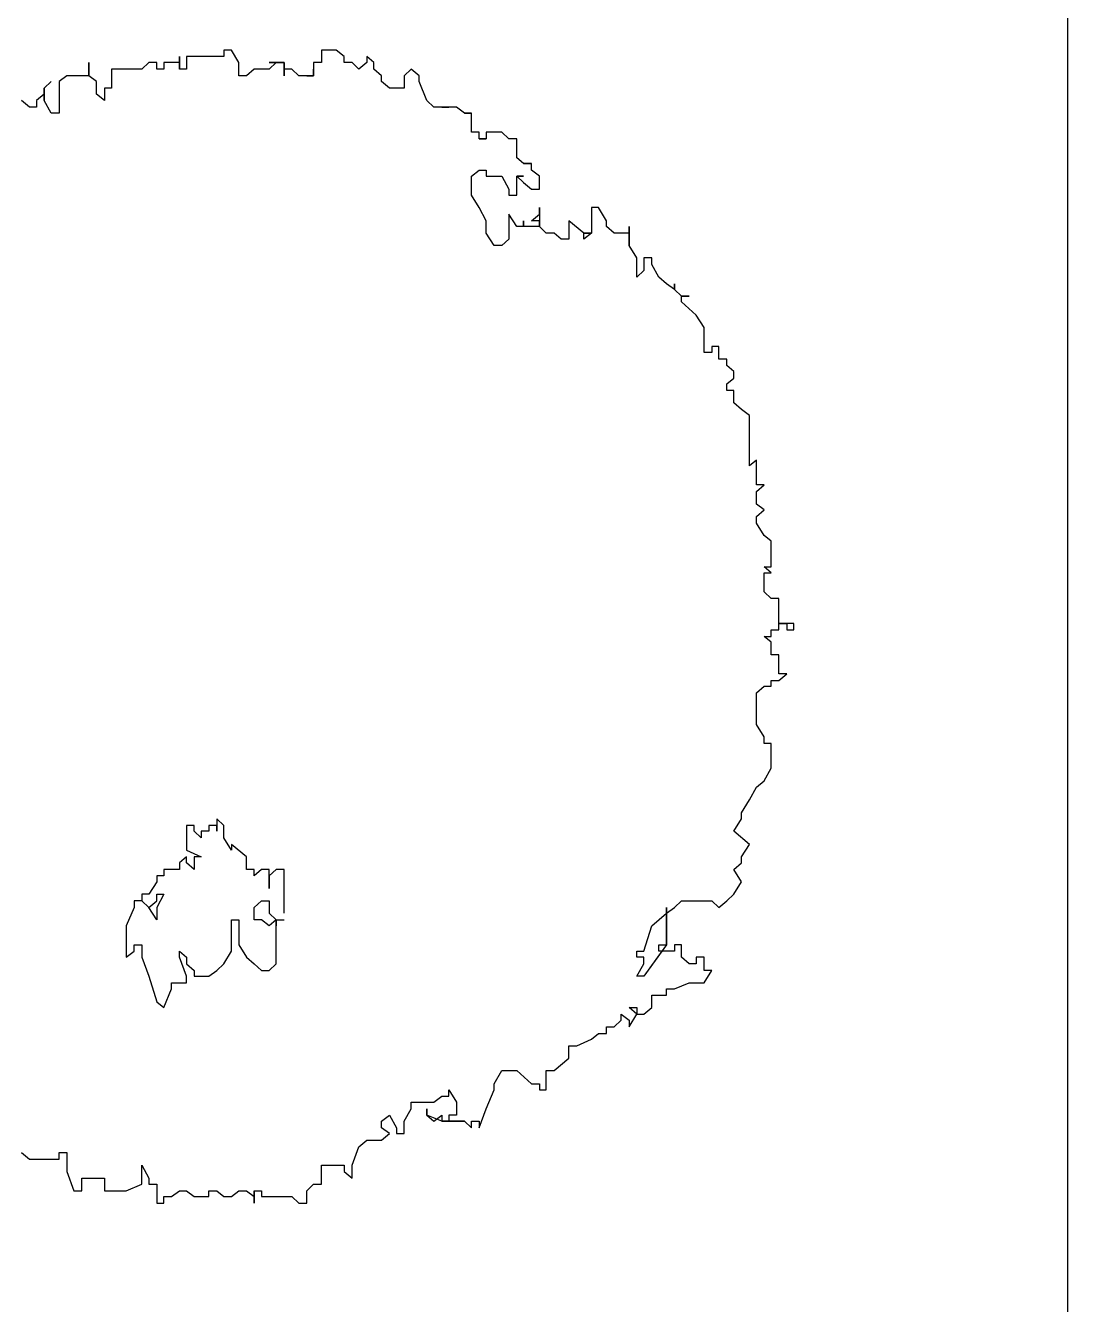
# Model space of a CAD drawing. Extents: x -30 to 1202, y 231 to 898.
# Drawn here: x 373.09 to 375.021, y 328.523 to 330.893 of the extents above; entities that cross this region are included whole.
import ezdxf

# ---------------------------------------------------------------- set-up
doc = ezdxf.new("R2010")
doc.units = 0
doc.header["$LTSCALE"] = 0.04
doc.layers.get('0').update_dxf_attribs({"linetype": 'CONTINUOUS'})
for name, color, linetype in [('CONTORXXNP----00', 255, 'CONTINUOUS'), ('PISO', 1, 'CONTINUOUS'), ('PISOS', 1, 'CONTINUOUS')]:
    doc.layers.add(name, color=color, linetype=linetype)
doc.styles.get("Standard").update_dxf_attribs({"font": 'romans.shx'})

# ---------------------------------------------------------------- blocks, each defined once
blk = doc.blocks.new('ARB3')
at = {"color": 0}
for p, q in [((0.0136, 0.4913), (0.0078, 0.4913)), ((0.0078, 0.4913), (0.0078, 0.4852)), ((0.0078, 0.4852), (0.0078, 0.4782)), ((0.0078, 0.4782), (0.0078, 0.4852)), ((0.0078, 0.4852), (0.0136, 0.4852)), ((0.0078, 0.4852), (0.0136, 0.4852)), ((0.0136, 0.4852), (0.0136, 0.4913)), ((0.0581, 0.4782), (0.0523, 0.4852)), ((0.0523, 0.4852), (0.0523, 0.4782)), ((0.0078, 0.4782), (-0.0142, 0.4782)), ((-0.0142, 0.4782), (-0.0142, 0.4713)), ((0.0136, 0.4782), (0.0078, 0.4782)), ((0.0136, 0.4713), (0.0136, 0.4782)), ((0.0523, 0.4782), (0.0355, 0.4782)), ((0.0355, 0.4782), (0.0355, 0.4713)), ((0.0581, 0.4713), (0.0581, 0.4782)), ((-0.1085, 0.4583), (-0.1143, 0.4652)), ((-0.1143, 0.4652), (-0.1143, 0.4583)), ((-0.0924, 0.4652), (-0.0975, 0.4583)), ((-0.0866, 0.4583), (-0.0924, 0.4652)), ((-0.0698, 0.4652), (-0.0807, 0.4583)), ((-0.0646, 0.4713), (-0.0698, 0.4652)), ((-0.042, 0.4713), (-0.0646, 0.4713)), ((-0.0368, 0.4713), (-0.042, 0.4652)), ((-0.042, 0.4652), (-0.042, 0.4713)), ((-0.0368, 0.4652), (-0.0368, 0.4713)), ((-0.02, 0.4652), (-0.0368, 0.4652)), ((-0.0142, 0.4713), (-0.02, 0.4652)), ((0.0194, 0.4713), (0.0136, 0.4713)), ((0.0245, 0.4713), (0.0194, 0.4652)), ((0.0194, 0.4652), (0.0194, 0.4713)), ((0.0355, 0.4713), (0.0245, 0.4713)), ((0.0633, 0.4713), (0.0581, 0.4713)), ((0.0633, 0.4652), (0.0633, 0.4713)), ((0.0691, 0.4583), (0.0633, 0.4652)), ((0.1079, 0.4652), (0.0969, 0.4583)), ((0.1137, 0.4652), (0.1079, 0.4652)), ((0.1356, 0.4713), (0.1137, 0.4713)), ((0.1137, 0.4713), (0.1137, 0.4652)), ((0.1466, 0.4652), (0.1356, 0.4713)), ((0.1524, 0.4583), (0.1466, 0.4652)), ((-0.1757, 0.4521), (-0.1809, 0.4452)), ((-0.1311, 0.4521), (-0.1757, 0.4521)), ((-0.1143, 0.4583), (-0.1363, 0.4583)), ((-0.1363, 0.4583), (-0.1311, 0.4521)), ((-0.0975, 0.4583), (-0.1085, 0.4583)), ((-0.0807, 0.4583), (-0.0866, 0.4583)), ((0.0969, 0.4583), (0.0691, 0.4583)), ((0.1634, 0.4521), (0.1524, 0.4583)), ((0.175, 0.4452), (0.1634, 0.4521)), ((0.2028, 0.4521), (0.1912, 0.4383)), ((0.2138, 0.4452), (0.2028, 0.4521)), ((-0.1809, 0.4452), (-0.1867, 0.4383)), ((0.1802, 0.4452), (0.175, 0.4452)), ((0.1912, 0.4383), (0.1802, 0.4452)), ((0.219, 0.4452), (0.2138, 0.4452)), ((0.2248, 0.4383), (0.219, 0.4452)), ((0.2358, 0.4452), (0.2248, 0.4383)), ((0.2467, 0.4383), (0.2358, 0.4452)), ((-0.2196, 0.4321), (-0.2254, 0.4321)), ((-0.2254, 0.4321), (-0.2254, 0.4252)), ((-0.2144, 0.4383), (-0.2196, 0.4321)), ((-0.2086, 0.4383), (-0.2144, 0.4383)), ((-0.2035, 0.4321), (-0.2086, 0.4383)), ((-0.1976, 0.4321), (-0.2035, 0.4321)), ((-0.1867, 0.4383), (-0.1976, 0.4383)), ((-0.1976, 0.4383), (-0.1976, 0.4321)), ((0.2525, 0.4321), (0.2467, 0.4383)), ((0.2584, 0.4252), (0.2525, 0.4321)), ((-0.2254, 0.4252), (-0.2364, 0.4252)), ((-0.2364, 0.4252), (-0.2364, 0.419)), ((-0.2364, 0.419), (-0.2312, 0.419)), ((-0.2312, 0.419), (-0.2312, 0.4121)), ((0.2525, 0.419), (0.2584, 0.4252)), ((0.2525, 0.3921), (0.2525, 0.419)), ((0.3249, 0.4121), (0.3139, 0.419)), ((0.3139, 0.419), (0.3139, 0.4121)), ((-0.2532, 0.4121), (-0.2642, 0.4052)), ((-0.2312, 0.4121), (-0.2532, 0.4121)), ((0.3139, 0.4121), (0.3023, 0.4121)), ((0.3023, 0.4121), (0.3023, 0.4052)), ((0.3249, 0.399), (0.3249, 0.4121)), ((-0.281, 0.3921), (-0.281, 0.399)), ((-0.281, 0.399), (-0.281, 0.3921)), ((-0.2642, 0.4052), (-0.2758, 0.3921)), ((0.3023, 0.4052), (0.3081, 0.4052)), ((0.3081, 0.399), (0.3023, 0.3921)), ((0.3081, 0.4052), (0.3081, 0.399)), ((0.3301, 0.386), (0.3249, 0.399)), ((-0.2868, 0.386), (-0.2919, 0.386)), ((-0.2919, 0.386), (-0.2868, 0.386)), ((-0.2868, 0.386), (-0.2919, 0.3791)), ((-0.281, 0.3921), (-0.2868, 0.386)), ((-0.2758, 0.3921), (-0.281, 0.3921)), ((0.2584, 0.386), (0.2525, 0.3921)), ((0.2635, 0.3791), (0.2584, 0.386)), ((0.3023, 0.3921), (0.2913, 0.3921)), ((0.2913, 0.3921), (0.2913, 0.386)), ((0.2913, 0.386), (0.2971, 0.386)), ((0.2971, 0.386), (0.2971, 0.3721)), ((0.3301, 0.3791), (0.3301, 0.386)), ((-0.2919, 0.3791), (-0.2978, 0.3721)), ((0.2913, 0.3791), (0.2584, 0.3791)), ((0.2584, 0.3791), (0.2913, 0.3791)), ((0.2745, 0.366), (0.2635, 0.3791)), ((0.2913, 0.3721), (0.2913, 0.3791)), ((0.2913, 0.3791), (0.3191, 0.3591)), ((0.3359, 0.3791), (0.3301, 0.3791)), ((0.3359, 0.366), (0.3359, 0.3791)), ((-0.3087, 0.366), (-0.3146, 0.366)), ((-0.3146, 0.366), (-0.3146, 0.3591)), ((-0.2978, 0.3721), (-0.3087, 0.366)), ((0.2971, 0.3591), (0.2745, 0.366)), ((0.2971, 0.3721), (0.2913, 0.3721)), ((0.3468, 0.366), (0.3359, 0.366)), ((0.3527, 0.3591), (0.3468, 0.366)), ((-0.3146, 0.3529), (-0.3255, 0.346)), ((-0.3146, 0.3591), (-0.3036, 0.3591)), ((-0.2978, 0.3529), (-0.3146, 0.3529)), ((-0.3036, 0.3591), (-0.2978, 0.3529)), ((0.2971, 0.3529), (0.2971, 0.3591)), ((0.3023, 0.3529), (0.2971, 0.3529)), ((0.3081, 0.3591), (0.3023, 0.3591)), ((0.3023, 0.3591), (0.3023, 0.3529)), ((0.3191, 0.3529), (0.3081, 0.3591)), ((0.3191, 0.3591), (0.3191, 0.3529)), ((0.3527, 0.3529), (0.3468, 0.346)), ((0.3468, 0.346), (0.3468, 0.3529)), ((0.3468, 0.3529), (0.3527, 0.3529)), ((0.3527, 0.3529), (0.3527, 0.3591)), ((0.3636, 0.346), (0.3527, 0.3529)), ((-0.3255, 0.346), (-0.3423, 0.346)), ((-0.3423, 0.346), (-0.3365, 0.346)), ((-0.3365, 0.346), (-0.3365, 0.3329)), ((0.3527, 0.3391), (0.3578, 0.346)), ((0.3578, 0.3391), (0.3527, 0.3391)), ((0.3578, 0.346), (0.3636, 0.346)), ((0.3636, 0.3329), (0.3578, 0.3391)), ((-0.3365, 0.3329), (-0.3423, 0.326)), ((0.3636, 0.326), (0.3636, 0.3329)), ((-0.3475, 0.326), (-0.3591, 0.3191)), ((-0.3591, 0.3191), (-0.3591, 0.3129)), ((-0.3423, 0.326), (-0.3475, 0.326)), ((0.3695, 0.326), (0.3636, 0.326)), ((0.3695, 0.3191), (0.3695, 0.326)), ((0.3746, 0.3129), (0.3695, 0.3191)), ((-0.3591, 0.3129), (-0.3365, 0.3129)), ((-0.3365, 0.306), (-0.3475, 0.2929)), ((-0.3365, 0.3129), (-0.3365, 0.306)), ((-0.3365, 0.306), (-0.3365, 0.3129)), ((-0.3365, 0.3129), (-0.3313, 0.306)), ((-0.3313, 0.306), (-0.3365, 0.306)), ((0.3804, 0.2998), (0.3746, 0.3129)), ((0.3804, 0.2929), (0.3804, 0.2998)), ((-0.3475, 0.2929), (-0.3313, 0.2929)), ((-0.3313, 0.286), (-0.3365, 0.2799)), ((-0.3313, 0.2929), (-0.3313, 0.286)), ((0.3914, 0.2929), (0.3804, 0.2929)), ((0.4024, 0.2799), (0.3914, 0.2929)), ((-0.3365, 0.2729), (-0.3423, 0.2668)), ((-0.3365, 0.2799), (-0.3365, 0.2729)), ((0.4024, 0.2729), (0.4024, 0.2799)), ((0.4192, 0.2729), (0.4024, 0.2729)), ((0.4192, 0.2668), (0.4192, 0.2729)), ((-0.3921, 0.2599), (-0.3979, 0.2599)), ((-0.3979, 0.2599), (-0.3979, 0.2529)), ((-0.3979, 0.2529), (-0.3979, 0.2599)), ((-0.3979, 0.2599), (-0.3979, 0.2529)), ((-0.3869, 0.2668), (-0.3921, 0.2599)), ((-0.3753, 0.2668), (-0.3869, 0.2668)), ((-0.3811, 0.2529), (-0.3753, 0.2599)), ((-0.3753, 0.2599), (-0.3753, 0.2668)), ((-0.3533, 0.2668), (-0.3591, 0.2668)), ((-0.3591, 0.2668), (-0.3423, 0.2668)), ((-0.3475, 0.2599), (-0.3533, 0.2668)), ((-0.3423, 0.2668), (-0.3475, 0.2668)), ((-0.3475, 0.2668), (-0.3475, 0.2599)), ((-0.3423, 0.2668), (-0.3423, 0.2529)), ((0.4024, 0.2468), (0.414, 0.2599)), ((0.414, 0.2599), (0.414, 0.2668)), ((0.414, 0.2668), (0.4192, 0.2668)), ((-0.3979, 0.2529), (-0.403, 0.2468)), ((-0.3869, 0.2468), (-0.3869, 0.2529)), ((-0.3869, 0.2529), (-0.3869, 0.2468)), ((-0.3869, 0.2468), (-0.3811, 0.2529)), ((-0.3423, 0.2529), (-0.3475, 0.2529)), ((-0.3475, 0.2529), (-0.3423, 0.2529)), ((-0.3423, 0.2529), (-0.3423, 0.2468)), ((-0.4198, 0.2399), (-0.4256, 0.2337)), ((-0.403, 0.2468), (-0.4198, 0.2468)), ((-0.4198, 0.2468), (-0.4198, 0.2399)), ((-0.3701, 0.2468), (-0.3869, 0.2468)), ((-0.3869, 0.2337), (-0.3753, 0.2399)), ((-0.3753, 0.2399), (-0.3701, 0.2399)), ((-0.3701, 0.2399), (-0.3701, 0.2468)), ((-0.3423, 0.2468), (-0.3533, 0.2399)), ((-0.3533, 0.2399), (-0.3313, 0.2399)), ((-0.3313, 0.2399), (-0.3255, 0.2337)), ((0.4024, 0.2337), (0.4024, 0.2468)), ((-0.4256, 0.2337), (-0.4256, 0.2199)), ((-0.3869, 0.2199), (-0.3869, 0.2337)), ((-0.3255, 0.2268), (-0.3365, 0.2199)), ((-0.3255, 0.2337), (-0.3255, 0.2268)), ((0.414, 0.2268), (0.4024, 0.2337)), ((0.4192, 0.2268), (0.414, 0.2268)), ((0.436, 0.2199), (0.4192, 0.2268)), ((-0.4256, 0.2199), (-0.4198, 0.2199)), ((-0.4198, 0.2199), (-0.4198, 0.2137)), ((-0.4198, 0.2137), (-0.4198, 0.2199)), ((-0.4198, 0.2199), (-0.4198, 0.2137)), ((-0.3921, 0.2137), (-0.3921, 0.2199)), ((-0.3921, 0.2199), (-0.3869, 0.2199)), ((-0.3475, 0.2199), (-0.3591, 0.2137)), ((-0.3365, 0.2199), (-0.3475, 0.2199)), ((0.4528, 0.2137), (0.436, 0.2199)), ((-0.4256, 0.2068), (-0.4424, 0.2068)), ((-0.4424, 0.2068), (-0.4424, 0.2007)), ((-0.4424, 0.2007), (-0.4424, 0.2068)), ((-0.4424, 0.2068), (-0.4424, 0.2007)), ((-0.4198, 0.2137), (-0.4256, 0.2137)), ((-0.4256, 0.2137), (-0.4256, 0.2068)), ((-0.3869, 0.2068), (-0.3921, 0.2137)), ((-0.3701, 0.2068), (-0.3869, 0.2068)), ((-0.3591, 0.2137), (-0.3701, 0.2068)), ((0.447, 0.2068), (0.447, 0.2137)), ((0.447, 0.2137), (0.4528, 0.2137)), ((0.447, 0.2007), (0.4528, 0.2068)), ((0.4528, 0.2068), (0.447, 0.2068)), ((-0.4424, 0.2007), (-0.4476, 0.1937)), ((-0.4476, 0.1937), (-0.4476, 0.1807)), ((0.4192, 0.1868), (0.4302, 0.1937)), ((0.4302, 0.1937), (0.4418, 0.1937)), ((0.4418, 0.1937), (0.4418, 0.1868)), ((0.447, 0.1807), (0.447, 0.2007)), ((-0.4476, 0.1807), (-0.4476, 0.1868)), ((-0.4476, 0.1868), (-0.4476, 0.1737)), ((0.425, 0.1868), (0.4192, 0.1868)), ((0.425, 0.1807), (0.425, 0.1868)), ((0.4302, 0.1737), (0.425, 0.1807)), ((0.4418, 0.1868), (0.447, 0.1868)), ((0.447, 0.1807), (0.4418, 0.1676)), ((0.447, 0.1737), (0.4418, 0.1807)), ((0.4418, 0.1807), (0.447, 0.1807)), ((0.447, 0.1868), (0.447, 0.1807)), ((-0.4476, 0.1737), (-0.4534, 0.1676)), ((0.4302, 0.1537), (0.4302, 0.1737)), ((0.4418, 0.1676), (0.447, 0.1737)), ((-0.4754, 0.1607), (-0.4812, 0.1537)), ((-0.4702, 0.1607), (-0.4754, 0.1607)), ((-0.4534, 0.1676), (-0.4702, 0.1607)), ((0.4418, 0.1676), (0.436, 0.1676)), ((0.436, 0.1676), (0.4418, 0.1676)), ((-0.4812, 0.1537), (-0.4754, 0.1476)), ((-0.4754, 0.1476), (-0.4644, 0.1476)), ((-0.4644, 0.1476), (-0.4644, 0.1345)), ((0.436, 0.1537), (0.4302, 0.1537)), ((0.447, 0.1476), (0.436, 0.1537)), ((0.4579, 0.1476), (0.447, 0.1476)), ((0.4579, 0.1407), (0.4579, 0.1476)), ((0.4418, 0.1345), (0.4528, 0.1407)), ((0.4528, 0.1407), (0.4579, 0.1407)), ((-0.4754, 0.1276), (-0.4812, 0.1207)), ((-0.4702, 0.1276), (-0.4754, 0.1276)), ((-0.4644, 0.1345), (-0.4702, 0.1276)), ((0.447, 0.1276), (0.4418, 0.1345)), ((0.4528, 0.1276), (0.447, 0.1276)), ((0.4579, 0.1345), (0.4528, 0.1276)), ((0.4638, 0.1276), (0.4579, 0.1345)), ((0.4638, 0.1145), (0.4638, 0.1276)), ((-0.487, 0.1207), (-0.4922, 0.1145)), ((-0.4922, 0.1145), (-0.487, 0.1145)), ((-0.4812, 0.1207), (-0.487, 0.1207)), ((-0.487, 0.1145), (-0.4812, 0.1076)), ((0.4696, 0.1076), (0.4638, 0.1145)), ((-0.4812, 0.1076), (-0.487, 0.1015)), ((0.4857, 0.1015), (0.4696, 0.1076)), ((-0.487, 0.0945), (-0.4922, 0.0945)), ((-0.487, 0.1015), (-0.487, 0.0945)), ((0.4973, 0.1015), (0.4857, 0.1015)), ((0.4857, 0.0745), (0.4857, 0.0945)), ((0.4857, 0.0945), (0.4915, 0.0945)), ((0.4915, 0.0945), (0.4973, 0.1015)), ((-0.498, 0.0745), (-0.487, 0.0745)), ((-0.487, 0.0745), (-0.487, 0.0676)), ((0.5025, 0.0745), (0.4857, 0.0745)), ((0.5025, 0.0676), (0.5025, 0.0745)), ((-0.487, 0.0676), (-0.4754, 0.0676)), ((-0.4754, 0.0676), (-0.4812, 0.0676)), ((-0.4812, 0.0676), (-0.4754, 0.0676)), ((-0.4754, 0.0676), (-0.4754, 0.0615)), ((-0.4754, 0.0615), (-0.4754, 0.0676)), ((-0.4754, 0.0676), (-0.4754, 0.0546)), ((0.5083, 0.0615), (0.5025, 0.0676)), ((0.5193, 0.0615), (0.5083, 0.0615)), ((0.5193, 0.0546), (0.5193, 0.0615)), ((-0.4754, 0.0546), (-0.4812, 0.0484)), ((-0.4812, 0.0484), (-0.4812, 0.0415)), ((0.5135, 0.0484), (0.5193, 0.0546)), ((0.5135, 0.0215), (0.5135, 0.0484)), ((-0.4754, 0.0415), (-0.487, 0.0415)), ((-0.487, 0.0415), (-0.487, 0.0284)), ((-0.487, 0.0284), (-0.487, 0.0346)), ((-0.487, 0.0346), (-0.4812, 0.0284)), ((-0.4812, 0.0415), (-0.4754, 0.0415)), ((0.2635, 0.0415), (0.2248, 0.0415)), ((0.2248, 0.0415), (0.2248, 0.0346)), ((0.2248, 0.0346), (0.2306, 0.0284)), ((0.2635, 0.0284), (0.2693, 0.0346)), ((0.2693, 0.0346), (0.2693, 0.0415)), ((0.3081, 0.0346), (0.2693, 0.0346)), ((0.2693, 0.0346), (0.2745, 0.0284)), ((0.2693, 0.0346), (0.2745, 0.0346)), ((0.2745, 0.0346), (0.2693, 0.0346)), ((0.3139, 0.0284), (0.3081, 0.0346)), ((-0.4812, 0.0284), (-0.4812, 0.0153)), ((0.2416, 0.0284), (0.2248, 0.0284)), ((0.2248, 0.0284), (0.2248, 0.0215)), ((0.2306, 0.0284), (0.2416, 0.0284)), ((0.2525, 0.0215), (0.2525, 0.0284)), ((0.2525, 0.0284), (0.2635, 0.0284)), ((0.2745, 0.0284), (0.2693, 0.0215)), ((0.3139, 0.0215), (0.3139, 0.0284)), ((-0.4812, 0.0153), (-0.4754, 0.0084)), ((0.2248, 0.0215), (0.2306, 0.0153)), ((0.2306, 0.0153), (0.2248, 0.0153)), ((0.2248, 0.0153), (0.2248, 0.0084)), ((0.2584, 0.0153), (0.2525, 0.0215)), ((0.2693, 0.0153), (0.2584, 0.0153)), ((0.2693, 0.0215), (0.2693, 0.0153)), ((0.3023, 0.0084), (0.3081, 0.0153)), ((0.3081, 0.0153), (0.3139, 0.0215)), ((0.5083, 0.0153), (0.5083, 0.0215)), ((0.5083, 0.0215), (0.5135, 0.0215)), ((0.5083, 0.0084), (0.5135, 0.0153)), ((0.5193, 0.0153), (0.5083, 0.0153)), ((0.5135, 0.0153), (0.5193, 0.0153)), ((-0.487, 0.0015), (-0.498, -0.0047)), ((-0.4754, 0.0015), (-0.487, 0.0015)), ((-0.4754, 0.0084), (-0.4754, 0.0015)), ((0.2138, 0.0084), (0.2028, -0.0047)), ((0.2248, 0.0084), (0.2138, 0.0084)), ((0.2693, -0.0047), (0.2693, 0.0015)), ((0.2693, 0.0015), (0.2913, 0.0015)), ((0.2913, 0.0015), (0.3023, 0.0084)), ((0.5083, 0.0015), (0.5083, 0.0084)), ((0.5135, -0.0047), (0.5083, 0.0015)), ((0.208, -0.0047), (0.197, -0.0116)), ((0.2028, -0.0047), (0.208, -0.0047)), ((0.2971, -0.0047), (0.2693, -0.0047)), ((0.3081, -0.0116), (0.2971, -0.0047)), ((0.5135, -0.0116), (0.5135, -0.0047)), ((0.186, -0.0116), (0.1802, -0.0177)), ((0.1802, -0.0177), (0.1912, -0.0177)), ((0.197, -0.0116), (0.186, -0.0116)), ((0.1912, -0.0177), (0.186, -0.0177)), ((0.186, -0.0177), (0.186, -0.0247)), ((0.3139, -0.0177), (0.3081, -0.0116)), ((0.3191, -0.0247), (0.3139, -0.0177)), ((0.5083, -0.0177), (0.5135, -0.0116)), ((0.5083, -0.0247), (0.5083, -0.0177)), ((0.186, -0.0247), (0.1912, -0.0247)), ((0.1912, -0.0247), (0.1912, -0.0316)), ((0.1912, -0.0316), (0.197, -0.0316)), ((0.197, -0.0316), (0.1912, -0.0377)), ((0.208, -0.0446), (0.2138, -0.0316)), ((0.2138, -0.0316), (0.2138, -0.0377)), ((0.3191, -0.0377), (0.3191, -0.0247)), ((0.5135, -0.0247), (0.5083, -0.0247)), ((0.5135, -0.0377), (0.5135, -0.0247)), ((-0.4922, -0.0446), (-0.4812, -0.0446)), ((-0.4812, -0.0446), (-0.4812, -0.0508)), ((0.1912, -0.0377), (0.186, -0.0377)), ((0.186, -0.0377), (0.186, -0.0446)), ((0.186, -0.0446), (0.208, -0.0446)), ((0.2138, -0.0377), (0.2248, -0.0377)), ((0.219, -0.0446), (0.2138, -0.0446)), ((0.2138, -0.0446), (0.219, -0.0508)), ((0.2248, -0.0377), (0.219, -0.0446)), ((0.2971, -0.0508), (0.3023, -0.0446)), ((0.3191, -0.0446), (0.3023, -0.0508)), ((0.3023, -0.0446), (0.3081, -0.0446)), ((0.3081, -0.0446), (0.3139, -0.0377)), ((0.3139, -0.0377), (0.3191, -0.0377)), ((0.3249, -0.0446), (0.3191, -0.0446)), ((0.3249, -0.0577), (0.3249, -0.0446)), ((0.5083, -0.0446), (0.5135, -0.0377)), ((0.5083, -0.0508), (0.5083, -0.0446)), ((-0.4812, -0.0508), (-0.4922, -0.0508)), ((-0.4922, -0.0508), (-0.487, -0.0508)), ((-0.487, -0.0508), (-0.487, -0.0646)), ((0.219, -0.0508), (0.2248, -0.0508)), ((0.2248, -0.0508), (0.2248, -0.0646)), ((0.3023, -0.0508), (0.2971, -0.0508)), ((0.5135, -0.0577), (0.5083, -0.0508)), ((-0.487, -0.0646), (-0.4812, -0.0646)), ((-0.4812, -0.0646), (-0.4812, -0.0708)), ((0.2248, -0.0646), (0.2306, -0.0646)), ((0.2306, -0.0646), (0.2306, -0.0708)), ((0.2467, -0.0708), (0.2467, -0.0646)), ((0.2467, -0.0646), (0.2584, -0.0708)), ((0.3301, -0.0577), (0.3249, -0.0577)), ((0.3468, -0.0646), (0.3301, -0.0577)), ((0.3417, -0.0708), (0.3468, -0.0646)), ((0.5135, -0.0646), (0.5135, -0.0577)), ((0.5193, -0.0646), (0.5135, -0.0646)), ((0.5193, -0.0708), (0.5193, -0.0646)), ((-0.4812, -0.0708), (-0.487, -0.0708)), ((-0.487, -0.0708), (-0.487, -0.0777)), ((-0.487, -0.0777), (-0.4812, -0.0839)), ((0.2306, -0.0708), (0.2358, -0.0708)), ((0.2358, -0.0708), (0.2467, -0.0777)), ((0.2525, -0.0708), (0.2467, -0.0708)), ((0.2467, -0.0777), (0.2467, -0.0839)), ((0.2584, -0.0777), (0.2525, -0.0708)), ((0.2525, -0.0839), (0.2584, -0.0777)), ((0.2584, -0.0777), (0.2525, -0.0839)), ((0.2584, -0.0708), (0.2693, -0.0708)), ((0.2693, -0.0708), (0.2584, -0.0777)), ((0.3023, -0.0839), (0.3191, -0.0777)), ((0.3191, -0.0777), (0.3417, -0.0708)), ((0.4857, -0.0839), (0.4973, -0.0777)), ((0.4973, -0.0777), (0.5025, -0.0777)), ((0.5025, -0.0777), (0.5025, -0.0708)), ((0.5025, -0.0708), (0.5193, -0.0708)), ((-0.4812, -0.0839), (-0.4812, -0.1108)), ((0.2467, -0.0839), (0.2525, -0.0839)), ((0.2525, -0.0839), (0.2525, -0.0908)), ((0.2913, -0.0908), (0.2913, -0.0839)), ((0.2913, -0.0839), (0.3023, -0.0839)), ((0.5025, -0.0839), (0.4857, -0.0839)), ((0.5083, -0.0977), (0.5025, -0.0839)), ((0.2525, -0.0908), (0.2584, -0.0908)), ((0.2584, -0.0908), (0.2745, -0.0977)), ((0.2745, -0.0977), (0.3023, -0.0977)), ((0.2971, -0.0908), (0.2913, -0.0908)), ((0.3023, -0.0977), (0.2971, -0.0908)), ((0.5083, -0.1169), (0.5083, -0.0977)), ((-0.4812, -0.1108), (-0.4644, -0.1108)), ((-0.4644, -0.1108), (-0.4644, -0.1169)), ((-0.4702, -0.1238), (-0.4754, -0.1308)), ((-0.4592, -0.1238), (-0.4702, -0.1238)), ((-0.4644, -0.1169), (-0.4534, -0.1169)), ((-0.4534, -0.1169), (-0.4592, -0.1238)), ((0.4973, -0.1369), (0.4973, -0.1169)), ((0.4973, -0.1169), (0.5083, -0.1169)), ((-0.4754, -0.1308), (-0.487, -0.1308)), ((-0.487, -0.1308), (-0.4754, -0.1308)), ((-0.4754, -0.1308), (-0.4754, -0.15)), ((0.4915, -0.15), (0.5083, -0.1438)), ((0.5083, -0.1369), (0.4973, -0.1369)), ((0.5083, -0.1438), (0.5083, -0.1369)), ((-0.4754, -0.15), (-0.4702, -0.1569)), ((-0.4702, -0.1569), (-0.4424, -0.1569)), ((-0.4424, -0.1569), (-0.4424, -0.1638)), ((0.4747, -0.1569), (0.4747, -0.15)), ((0.4747, -0.15), (0.4915, -0.15)), ((0.4805, -0.1569), (0.4747, -0.1569)), ((0.4805, -0.1831), (0.4805, -0.1569)), ((-0.4644, -0.17), (-0.4702, -0.1638)), ((-0.4702, -0.1638), (-0.4644, -0.17)), ((-0.4424, -0.1638), (-0.4534, -0.17)), ((-0.4534, -0.17), (-0.4644, -0.17)), ((-0.4644, -0.17), (-0.4592, -0.17)), ((-0.4592, -0.17), (-0.4534, -0.1769)), ((-0.4534, -0.1769), (-0.4476, -0.1769)), ((-0.4476, -0.1769), (-0.4476, -0.1831)), ((-0.4476, -0.1831), (-0.4534, -0.19)), ((0.4747, -0.19), (0.4805, -0.1831))]:
    blk.add_line(p, q, dxfattribs=at)
for p, q in [((-0.4922, 0.0945), (-0.498, 0.0876)), ((-0.498, 0.0876), (-0.498, 0.0745)), ((-0.498, -0.0047), (-0.498, -0.0116)), ((-0.498, -0.0116), (-0.4922, -0.0116)), ((-0.4922, -0.0116), (-0.4922, -0.0446))]:
    blk.add_line(p, q)
at = {"layer": 'CONTORXXNP----00'}
for p, q in [((0.0523, 0.4852), (0.0523, 0.4782)), ((0.0581, 0.4782), (0.0523, 0.4852)), ((-0.0142, 0.4782), (-0.0142, 0.4713)), ((0.0078, 0.4782), (-0.0142, 0.4782)), ((0.0136, 0.4782), (0.0078, 0.4782)), ((0.0136, 0.4713), (0.0136, 0.4782)), ((0.0355, 0.4782), (0.0355, 0.4713)), ((0.0523, 0.4782), (0.0355, 0.4782)), ((0.0581, 0.4713), (0.0581, 0.4782)), ((-0.1143, 0.4652), (-0.1143, 0.4583)), ((-0.1085, 0.4583), (-0.1143, 0.4652)), ((-0.0924, 0.4652), (-0.0975, 0.4583)), ((-0.0866, 0.4583), (-0.0924, 0.4652)), ((-0.0698, 0.4652), (-0.0807, 0.4583)), ((-0.0646, 0.4713), (-0.0698, 0.4652)), ((-0.042, 0.4713), (-0.0646, 0.4713)), ((-0.042, 0.4652), (-0.042, 0.4713)), ((-0.0368, 0.4713), (-0.042, 0.4652)), ((-0.0368, 0.4652), (-0.0368, 0.4713)), ((-0.02, 0.4652), (-0.0368, 0.4652)), ((-0.0142, 0.4713), (-0.02, 0.4652)), ((0.0194, 0.4713), (0.0136, 0.4713)), ((0.0194, 0.4652), (0.0194, 0.4713)), ((0.0245, 0.4713), (0.0194, 0.4652)), ((0.0355, 0.4713), (0.0245, 0.4713)), ((0.0633, 0.4713), (0.0581, 0.4713)), ((0.0633, 0.4652), (0.0633, 0.4713)), ((0.0691, 0.4583), (0.0633, 0.4652)), ((0.1079, 0.4652), (0.0969, 0.4583)), ((0.1137, 0.4652), (0.1079, 0.4652)), ((0.1137, 0.4713), (0.1137, 0.4652)), ((0.1356, 0.4713), (0.1137, 0.4713)), ((0.1466, 0.4652), (0.1356, 0.4713)), ((0.1524, 0.4583), (0.1466, 0.4652)), ((-0.1757, 0.4521), (-0.1809, 0.4452)), ((-0.1311, 0.4521), (-0.1757, 0.4521)), ((-0.1363, 0.4583), (-0.1311, 0.4521)), ((-0.1143, 0.4583), (-0.1363, 0.4583)), ((-0.0975, 0.4583), (-0.1085, 0.4583)), ((-0.0807, 0.4583), (-0.0866, 0.4583)), ((0.0969, 0.4583), (0.0691, 0.4583)), ((0.1634, 0.4521), (0.1524, 0.4583)), ((0.175, 0.4452), (0.1634, 0.4521)), ((0.2028, 0.4521), (0.1912, 0.4383)), ((0.2138, 0.4452), (0.2028, 0.4521)), ((-0.1809, 0.4452), (-0.1867, 0.4383)), ((0.1802, 0.4452), (0.175, 0.4452)), ((0.1912, 0.4383), (0.1802, 0.4452)), ((0.219, 0.4452), (0.2138, 0.4452)), ((0.2248, 0.4383), (0.219, 0.4452)), ((0.2358, 0.4452), (0.2248, 0.4383)), ((0.2467, 0.4383), (0.2358, 0.4452)), ((-0.2254, 0.4321), (-0.2254, 0.4252)), ((-0.2196, 0.4321), (-0.2254, 0.4321)), ((-0.2144, 0.4383), (-0.2196, 0.4321)), ((-0.2086, 0.4383), (-0.2144, 0.4383)), ((-0.2035, 0.4321), (-0.2086, 0.4383)), ((-0.1976, 0.4321), (-0.2035, 0.4321)), ((-0.1976, 0.4383), (-0.1976, 0.4321)), ((-0.1867, 0.4383), (-0.1976, 0.4383)), ((0.2525, 0.4321), (0.2467, 0.4383)), ((0.2584, 0.4252), (0.2525, 0.4321)), ((-0.2364, 0.4252), (-0.2364, 0.419)), ((-0.2254, 0.4252), (-0.2364, 0.4252)), ((-0.2364, 0.419), (-0.2312, 0.419)), ((-0.2312, 0.419), (-0.2312, 0.4121)), ((0.2525, 0.419), (0.2584, 0.4252)), ((0.2525, 0.3921), (0.2525, 0.419)), ((0.3139, 0.419), (0.3139, 0.4121)), ((0.3249, 0.4121), (0.3139, 0.419)), ((-0.2532, 0.4121), (-0.2642, 0.4052)), ((-0.2312, 0.4121), (-0.2532, 0.4121)), ((0.3023, 0.4121), (0.3023, 0.4052)), ((0.3139, 0.4121), (0.3023, 0.4121)), ((0.3249, 0.399), (0.3249, 0.4121)), ((-0.2642, 0.4052), (-0.2758, 0.3921)), ((0.3023, 0.4052), (0.3081, 0.4052)), ((0.3081, 0.399), (0.3023, 0.3921)), ((0.3081, 0.4052), (0.3081, 0.399)), ((0.3301, 0.386), (0.3249, 0.399)), ((-0.2868, 0.386), (-0.2919, 0.3791)), ((-0.281, 0.3921), (-0.2868, 0.386)), ((-0.2758, 0.3921), (-0.281, 0.3921)), ((0.2584, 0.386), (0.2525, 0.3921)), ((0.2635, 0.3791), (0.2584, 0.386)), ((0.2913, 0.3921), (0.2913, 0.386)), ((0.3023, 0.3921), (0.2913, 0.3921)), ((0.2913, 0.386), (0.2971, 0.386)), ((0.2971, 0.386), (0.2971, 0.3749)), ((0.3301, 0.3791), (0.3301, 0.386)), ((-0.2919, 0.3791), (-0.2978, 0.3721)), ((0.2745, 0.366), (0.2635, 0.3791)), ((0.2971, 0.3749), (0.3191, 0.3591)), ((0.3359, 0.3791), (0.3301, 0.3791)), ((0.3359, 0.366), (0.3359, 0.3791)), ((-0.3146, 0.366), (-0.3146, 0.3591)), ((-0.3087, 0.366), (-0.3146, 0.366)), ((-0.2978, 0.3721), (-0.3087, 0.366)), ((0.2971, 0.3591), (0.2745, 0.366)), ((0.3468, 0.366), (0.3359, 0.366)), ((0.3527, 0.3591), (0.3468, 0.366)), ((-0.3146, 0.3529), (-0.3255, 0.346)), ((-0.3146, 0.3591), (-0.3036, 0.3591)), ((-0.2978, 0.3529), (-0.3146, 0.3529)), ((-0.3036, 0.3591), (-0.2978, 0.3529)), ((0.2971, 0.3529), (0.2971, 0.3591)), ((0.3023, 0.3529), (0.2971, 0.3529)), ((0.3023, 0.3591), (0.3023, 0.3529)), ((0.3081, 0.3591), (0.3023, 0.3591)), ((0.3191, 0.3529), (0.3081, 0.3591)), ((0.3191, 0.3591), (0.3191, 0.3529)), ((0.3527, 0.3529), (0.3527, 0.3591)), ((0.3636, 0.346), (0.3527, 0.3529)), ((-0.3365, 0.346), (-0.3255, 0.346)), ((-0.3365, 0.346), (-0.3365, 0.3329)), ((0.3527, 0.3391), (0.3578, 0.346)), ((0.3578, 0.3391), (0.3527, 0.3391)), ((0.3578, 0.346), (0.3636, 0.346)), ((0.3636, 0.3329), (0.3578, 0.3391)), ((-0.3365, 0.3329), (-0.3423, 0.326)), ((0.3636, 0.326), (0.3636, 0.3329)), ((-0.3475, 0.326), (-0.3591, 0.3191)), ((-0.3591, 0.3191), (-0.3591, 0.3129)), ((-0.3423, 0.326), (-0.3475, 0.326)), ((0.3695, 0.326), (0.3636, 0.326)), ((0.3695, 0.3191), (0.3695, 0.326)), ((0.3746, 0.3129), (0.3695, 0.3191)), ((-0.3591, 0.3129), (-0.3365, 0.3129)), ((-0.3365, 0.306), (-0.3475, 0.2929)), ((-0.3365, 0.306), (-0.3365, 0.3129)), ((-0.3365, 0.3129), (-0.3365, 0.306)), ((0.3804, 0.2998), (0.3746, 0.3129)), ((0.3804, 0.2929), (0.3804, 0.2998)), ((-0.3475, 0.2929), (-0.3313, 0.2929)), ((-0.3313, 0.286), (-0.3365, 0.2799)), ((-0.3313, 0.2929), (-0.3313, 0.286)), ((0.3914, 0.2929), (0.3804, 0.2929)), ((0.4024, 0.2799), (0.3914, 0.2929)), ((-0.3365, 0.2729), (-0.3423, 0.2668)), ((-0.3365, 0.2799), (-0.3365, 0.2729)), ((0.4024, 0.2729), (0.4024, 0.2799)), ((0.4192, 0.2729), (0.4024, 0.2729)), ((0.4192, 0.2668), (0.4192, 0.2729)), ((-0.3979, 0.2599), (-0.3979, 0.2529)), ((-0.3979, 0.2529), (-0.3979, 0.2599)), ((-0.3979, 0.2599), (-0.3979, 0.2529)), ((-0.3921, 0.2599), (-0.3979, 0.2599)), ((-0.3869, 0.2668), (-0.3921, 0.2599)), ((-0.3753, 0.2668), (-0.3869, 0.2668)), ((-0.3811, 0.2529), (-0.3753, 0.2599)), ((-0.3753, 0.2599), (-0.3753, 0.2668)), ((-0.3423, 0.2668), (-0.3423, 0.2529)), ((0.4024, 0.2468), (0.414, 0.2599)), ((0.414, 0.2668), (0.4192, 0.2668)), ((0.414, 0.2599), (0.414, 0.2668)), ((-0.3979, 0.2529), (-0.403, 0.2468)), ((-0.3869, 0.2468), (-0.3811, 0.2529)), ((-0.3423, 0.2529), (-0.3423, 0.2468)), ((-0.4198, 0.2399), (-0.4256, 0.2337)), ((-0.4198, 0.2468), (-0.4198, 0.2399)), ((-0.403, 0.2468), (-0.4198, 0.2468)), ((-0.3701, 0.2468), (-0.3869, 0.2468)), ((-0.3869, 0.2337), (-0.3753, 0.2399)), ((-0.3753, 0.2399), (-0.3701, 0.2399)), ((-0.3701, 0.2399), (-0.3701, 0.2468)), ((-0.3423, 0.2468), (-0.3533, 0.2399)), ((-0.3533, 0.2399), (-0.3313, 0.2399)), ((-0.3313, 0.2399), (-0.3255, 0.2337)), ((0.4024, 0.2337), (0.4024, 0.2468)), ((-0.4256, 0.2337), (-0.4256, 0.2199)), ((-0.3869, 0.2199), (-0.3869, 0.2337)), ((-0.3255, 0.2268), (-0.3365, 0.2199)), ((-0.3255, 0.2337), (-0.3255, 0.2268)), ((0.414, 0.2268), (0.4024, 0.2337)), ((0.4192, 0.2268), (0.414, 0.2268)), ((0.436, 0.2199), (0.4192, 0.2268)), ((-0.4256, 0.2199), (-0.4198, 0.2199)), ((-0.4198, 0.2199), (-0.4198, 0.2137)), ((-0.4198, 0.2137), (-0.4198, 0.2199)), ((-0.4198, 0.2199), (-0.4198, 0.2137)), ((-0.3921, 0.2199), (-0.3869, 0.2199)), ((-0.3921, 0.2137), (-0.3921, 0.2199)), ((-0.3475, 0.2199), (-0.3591, 0.2137)), ((-0.3365, 0.2199), (-0.3475, 0.2199)), ((0.4528, 0.2137), (0.436, 0.2199)), ((-0.4424, 0.2068), (-0.4424, 0.2007)), ((-0.4424, 0.2007), (-0.4424, 0.2068)), ((-0.4424, 0.2068), (-0.4424, 0.2007)), ((-0.4256, 0.2068), (-0.4424, 0.2068)), ((-0.4256, 0.2137), (-0.4256, 0.2068)), ((-0.4198, 0.2137), (-0.4256, 0.2137)), ((-0.3869, 0.2068), (-0.3921, 0.2137)), ((-0.3701, 0.2068), (-0.3869, 0.2068)), ((-0.3591, 0.2137), (-0.3701, 0.2068)), ((0.447, 0.2137), (0.4528, 0.2137)), ((0.447, 0.2068), (0.447, 0.2137)), ((0.4528, 0.2068), (0.447, 0.2068)), ((0.447, 0.2007), (0.4528, 0.2068)), ((-0.4424, 0.2007), (-0.4476, 0.1937)), ((-0.4476, 0.1937), (-0.4476, 0.1807)), ((0.4192, 0.1868), (0.4302, 0.1937)), ((0.4302, 0.1937), (0.4418, 0.1937)), ((0.4418, 0.1937), (0.4418, 0.1868)), ((0.447, 0.2007), (0.447, 0.1868)), ((-0.4476, 0.1868), (-0.4476, 0.1737)), ((-0.4476, 0.1807), (-0.4476, 0.1868)), ((0.425, 0.1868), (0.4192, 0.1868)), ((0.425, 0.1807), (0.425, 0.1868)), ((0.4302, 0.1737), (0.425, 0.1807)), ((0.4418, 0.1868), (0.447, 0.1868)), ((-0.4476, 0.1737), (-0.4534, 0.1676)), ((0.4302, 0.1537), (0.4302, 0.1737)), ((-0.4754, 0.1607), (-0.4812, 0.1537)), ((-0.4702, 0.1607), (-0.4754, 0.1607)), ((-0.4534, 0.1676), (-0.4702, 0.1607)), ((-0.4812, 0.1537), (-0.4754, 0.1476)), ((-0.4754, 0.1476), (-0.4644, 0.1476)), ((-0.4644, 0.1476), (-0.4644, 0.1345)), ((0.436, 0.1537), (0.4302, 0.1537)), ((0.447, 0.1476), (0.436, 0.1537)), ((0.4579, 0.1476), (0.447, 0.1476)), ((0.4579, 0.1407), (0.4579, 0.1476)), ((0.4418, 0.1345), (0.4528, 0.1407)), ((0.4528, 0.1407), (0.4579, 0.1407)), ((-0.4754, 0.1276), (-0.4812, 0.1207)), ((-0.4702, 0.1276), (-0.4754, 0.1276)), ((-0.4644, 0.1345), (-0.4702, 0.1276)), ((0.447, 0.1276), (0.4418, 0.1345)), ((0.4528, 0.1276), (0.447, 0.1276)), ((0.4579, 0.1345), (0.4528, 0.1276)), ((0.4638, 0.1276), (0.4579, 0.1345)), ((0.4638, 0.1145), (0.4638, 0.1276)), ((-0.487, 0.1207), (-0.4922, 0.1145)), ((-0.4922, 0.1145), (-0.487, 0.1145)), ((-0.4812, 0.1207), (-0.487, 0.1207)), ((-0.487, 0.1145), (-0.4812, 0.1076)), ((0.4696, 0.1076), (0.4638, 0.1145)), ((-0.4812, 0.1076), (-0.487, 0.1015)), ((0.4857, 0.1015), (0.4696, 0.1076)), ((-0.4922, 0.0945), (-0.498, 0.0876)), ((-0.487, 0.0945), (-0.4922, 0.0945)), ((-0.487, 0.1015), (-0.487, 0.0945)), ((0.4973, 0.1015), (0.4857, 0.1015)), ((0.4857, 0.0945), (0.4915, 0.0945)), ((0.4857, 0.0745), (0.4857, 0.0945)), ((0.4915, 0.0945), (0.4973, 0.1015)), ((-0.498, 0.0876), (-0.498, 0.0745)), ((-0.498, 0.0745), (-0.487, 0.0745)), ((-0.487, 0.0745), (-0.487, 0.0676)), ((0.5025, 0.0745), (0.4857, 0.0745)), ((0.5025, 0.0676), (0.5025, 0.0745)), ((-0.487, 0.0676), (-0.4754, 0.0676)), ((-0.4812, 0.0676), (-0.4754, 0.0676)), ((-0.4754, 0.0676), (-0.4812, 0.0676)), ((-0.4754, 0.0676), (-0.4754, 0.0546)), ((-0.4754, 0.0615), (-0.4754, 0.0676)), ((-0.4754, 0.0676), (-0.4754, 0.0615)), ((0.5083, 0.0615), (0.5025, 0.0676)), ((0.5193, 0.0615), (0.5083, 0.0615)), ((0.5193, 0.0546), (0.5193, 0.0615)), ((-0.4754, 0.0546), (-0.4812, 0.0484)), ((-0.4812, 0.0484), (-0.4812, 0.0415)), ((0.5135, 0.0484), (0.5193, 0.0546)), ((0.5135, 0.0215), (0.5135, 0.0484)), ((-0.487, 0.0415), (-0.4812, 0.0415)), ((-0.487, 0.0346), (-0.487, 0.0415)), ((-0.487, 0.0346), (-0.4812, 0.0284)), ((-0.4812, 0.0284), (-0.4812, 0.0153)), ((-0.4812, 0.0153), (-0.4754, 0.0084)), ((0.5083, 0.0215), (0.5135, 0.0215)), ((0.5083, 0.0153), (0.5083, 0.0215)), ((0.5083, 0.0153), (0.5135, 0.0153)), ((0.5083, 0.0084), (0.5135, 0.0153)), ((-0.487, 0.0015), (-0.498, -0.0047)), ((-0.4754, 0.0015), (-0.487, 0.0015)), ((-0.4754, 0.0084), (-0.4754, 0.0015)), ((0.5083, 0.0015), (0.5083, 0.0084)), ((0.5135, -0.0047), (0.5083, 0.0015)), ((-0.498, -0.0047), (-0.498, -0.0116)), ((0.5135, -0.0116), (0.5135, -0.0047)), ((-0.498, -0.0116), (-0.4922, -0.0116)), ((-0.4922, -0.0116), (-0.4922, -0.0446)), ((0.5083, -0.0177), (0.5135, -0.0116)), ((0.5083, -0.0247), (0.5083, -0.0177)), ((0.5135, -0.0247), (0.5083, -0.0247)), ((0.5135, -0.0377), (0.5135, -0.0247)), ((-0.4922, -0.0446), (-0.4812, -0.0446)), ((-0.4812, -0.0446), (-0.4812, -0.0508)), ((0.5083, -0.0446), (0.5135, -0.0377)), ((0.5083, -0.0508), (0.5083, -0.0446)), ((-0.487, -0.0508), (-0.4812, -0.0508)), ((-0.487, -0.0508), (-0.487, -0.0646)), ((0.5135, -0.0577), (0.5083, -0.0508)), ((-0.487, -0.0646), (-0.4812, -0.0646)), ((-0.4812, -0.0646), (-0.4812, -0.0708)), ((0.5135, -0.0646), (0.5135, -0.0577)), ((0.5193, -0.0646), (0.5135, -0.0646)), ((0.5193, -0.0708), (0.5193, -0.0646)), ((-0.487, -0.0708), (-0.487, -0.0777)), ((-0.4812, -0.0708), (-0.487, -0.0708)), ((-0.487, -0.0777), (-0.4812, -0.0839)), ((0.4857, -0.0839), (0.4973, -0.0777)), ((0.4973, -0.0777), (0.5025, -0.0777)), ((0.5025, -0.0708), (0.5193, -0.0708)), ((0.5025, -0.0777), (0.5025, -0.0708)), ((-0.4812, -0.0839), (-0.4812, -0.1108)), ((0.5025, -0.0839), (0.4857, -0.0839)), ((0.5083, -0.0977), (0.5025, -0.0839)), ((0.5083, -0.1169), (0.5083, -0.0977)), ((-0.4812, -0.1108), (-0.4644, -0.1108)), ((-0.4644, -0.1108), (-0.4644, -0.1169)), ((-0.4702, -0.1238), (-0.4754, -0.1308)), ((-0.4592, -0.1238), (-0.4702, -0.1238)), ((-0.4644, -0.1169), (-0.4534, -0.1169)), ((-0.4534, -0.1169), (-0.4592, -0.1238)), ((0.4973, -0.1169), (0.5083, -0.1169)), ((0.4973, -0.1369), (0.4973, -0.1169)), ((-0.4754, -0.1308), (-0.4754, -0.15)), ((0.4915, -0.15), (0.5083, -0.1438)), ((0.5083, -0.1369), (0.4973, -0.1369)), ((0.5083, -0.1438), (0.5083, -0.1369)), ((-0.4754, -0.15), (-0.4702, -0.1569)), ((-0.4702, -0.1569), (-0.4424, -0.1569)), ((-0.4424, -0.1569), (-0.4424, -0.1638)), ((0.4747, -0.15), (0.4915, -0.15)), ((0.4747, -0.1569), (0.4747, -0.15)), ((0.4805, -0.1569), (0.4747, -0.1569)), ((0.4805, -0.1831), (0.4805, -0.1569)), ((-0.4424, -0.1638), (-0.4534, -0.17)), ((-0.4592, -0.17), (-0.4534, -0.17)), ((-0.4592, -0.17), (-0.4534, -0.1769)), ((-0.4534, -0.1769), (-0.4476, -0.1769)), ((-0.4476, -0.1769), (-0.4476, -0.1831)), ((-0.4476, -0.1831), (-0.4534, -0.19)), ((0.4747, -0.19), (0.4805, -0.1831))]:
    blk.add_line(p, q, dxfattribs=at)
at = {"flags": 11}
blk.add_attdef('CENTROIDE', (-0.1114, -0.0329), '', height=0.0504, dxfattribs=at)

msp = doc.modelspace()

# ---------------------------------------------------------------- linework, layer by layer
at = {"layer": 'PISOS'}
msp.add_line((375.0207, 353.0606), (375.0207, 279.9106), dxfattribs=at)

# ---------------------------------------------------------------- block references
at = {"layer": 'PISO', "xscale": 2.1, "yscale": 2.1, "zscale": 2.1, "rotation": 270}
msp.add_blockref('ARB3', (373.4819, 329.8014), dxfattribs=at)

doc.saveas('drawing.dxf')
